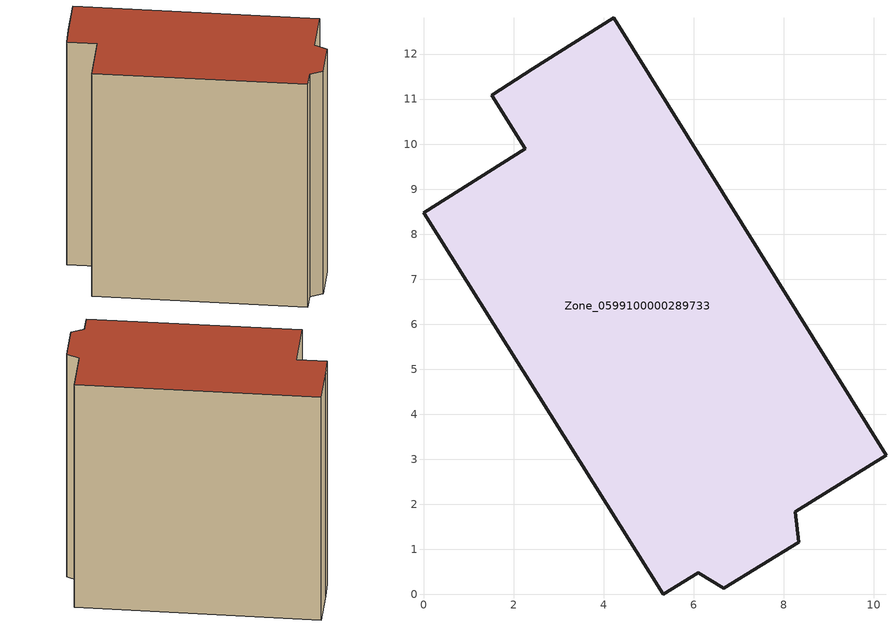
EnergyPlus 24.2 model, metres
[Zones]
Zone_0599100000289733
 floor ground (C_G): 2.42,11.68 4.22,12.81 10.27,3.09 8.26,1.83 8.33,1.16 6.67,0.13 6.1,0.48 5.32,0 0,8.47 2.26,9.89 1.51,11.08 z0
 wall outside (C_F): 4.22,12.81 2.42,11.68 1.51,11.08 2.26,9.89 0,8.47 5.32,0 6.1,0.48 6.67,0.13 8.33,1.16 8.26,1.83 10.27,3.09 4.22,12.81 z0:12.03
 roof outside (C_R): 2.26,9.89 0,8.47 5.32,0 6.1,0.48 6.67,0.13 8.33,1.16 8.26,1.83 10.27,3.09 4.22,12.81 2.42,11.68 1.51,11.08 z12.03
[BUILDING]
Pand.0599100000289733: North Axis=0; Terrain=City; Loads Convergence Tolerance Value=0.04; Temperature Convergence Tolerance Value=0.4; Solar Distribution=FullExterior; Maximum Number of Warmup Days=25; Minimum Number of Warmup Days=1
[Site:Location]
Rotterdam.The.Hague.AP_ZH_NLD Design_Conditions: Latitude=51.96; Longitude=4.45; Time Zone=1; Elevation=-4.5
[SITE:GROUNDTEMPERATURE:BUILDINGSURFACE]
18, 18, 18, 18, 18, 18, 18, 18, 18, 18, 18, 18
[MATERIAL] Thermal Absorptance=0.9; Solar Absorptance=0.7; Visible Absorptance=0.7
Name | Roughness | Thickness | Conductivity | Density | Specific Heat
G.TI.1946 | MediumSmooth | 0.15 | 1 | 540 | 1210
F.TI.1946 | Rough | 0.3 | 0.857143 | 1920 | 840
R.TI.1946 | MediumRough | 0.2 | 0.1 | 1500 | 1000
[CONSTRUCTION]
C_G: G.TI.1946
C_F: F.TI.1946
C_R: R.TI.1946
[ZONE]
Zone_0599100000289733: Type=1; Multiplier=1; Ceiling Height=Autocalculate; Volume=Autocalculate; Floor Area=autocalculate; Part of Total Floor Area=Yes
[ZONEINFILTRATION:DESIGNFLOWRATE]
Infil_Zone_0599100000289733: Zone or ZoneList or Space or SpaceList=Zone_0599100000289733; Schedule=AlwaysOn; Design Flow Rate Calculation Method=Flow/Area; Flow Rate per Floor Area=0.003; Constant Term Coefficient=1; Temperature Term Coefficient=0; Velocity Term Coefficient=0; Velocity Squared Term Coefficient=0
[HVACTEMPLATE:ZONE:IDEALLOADSAIRSYSTEM]
Zone_0599100000289733: Maximum Heating Supply Air Temperature=50; Minimum Cooling Supply Air Temperature=13; Maximum Heating Supply Air Humidity Ratio=0.0156; Minimum Cooling Supply Air Humidity Ratio=0.0077; Heating Limit=NoLimit; Cooling Limit=NoLimit; Dehumidification Control Type=ConstantSensibleHeatRatio; Cooling Sensible Heat Ratio=0.7; Dehumidification Setpoint=60; Humidification Control Type=None; Humidification Setpoint=30; Outdoor Air Method=None; Outdoor Air Flow Rate per Person=0.00944; Outdoor Air Flow Rate per Zone Floor Area=0; Outdoor Air Flow Rate per Zone=0; Demand Controlled Ventilation Type=None; Outdoor Air Economizer Type=NoEconomizer; Heat Recovery Type=None; Sensible Heat Recovery Effectiveness=0.7; Latent Heat Recovery Effectiveness=0.65
[ZONECONTROL:THERMOSTAT]
ThermostatControl_Zone_0599100000289733: Zone or ZoneList=Zone_0599100000289733; Control Type Schedule=DualSetpointControlType; Control 1=Thermostat_Zone_0599100000289733; Temperature Difference Between Cutout And Setpoint=0
[THERMOSTATSETPOINT:DUALSETPOINT]
Thermostat_Zone_0599100000289733: Heating Setpoint Temperature Schedule=HeatingSetpoint_Zone_0599100000289733; Cooling Setpoint Temperature Schedule=CoolingSetpoint_Zone_0599100000289733
[SCHEDULE:COMPACT]
HeatingSetpoint_Zone_0599100000289733: Through: 12/31, For: AllDays, Until: 24:00, 21
CoolingSetpoint_Zone_0599100000289733: Through: 12/31, For: AllDays, Until: 24:00, 24
DualSetpointControlType: Through: 12/31, For: AllDays, Until: 24:00, 4
AlwaysOn: Through: 12/31, For: AllDays, Until: 24:00, 1
